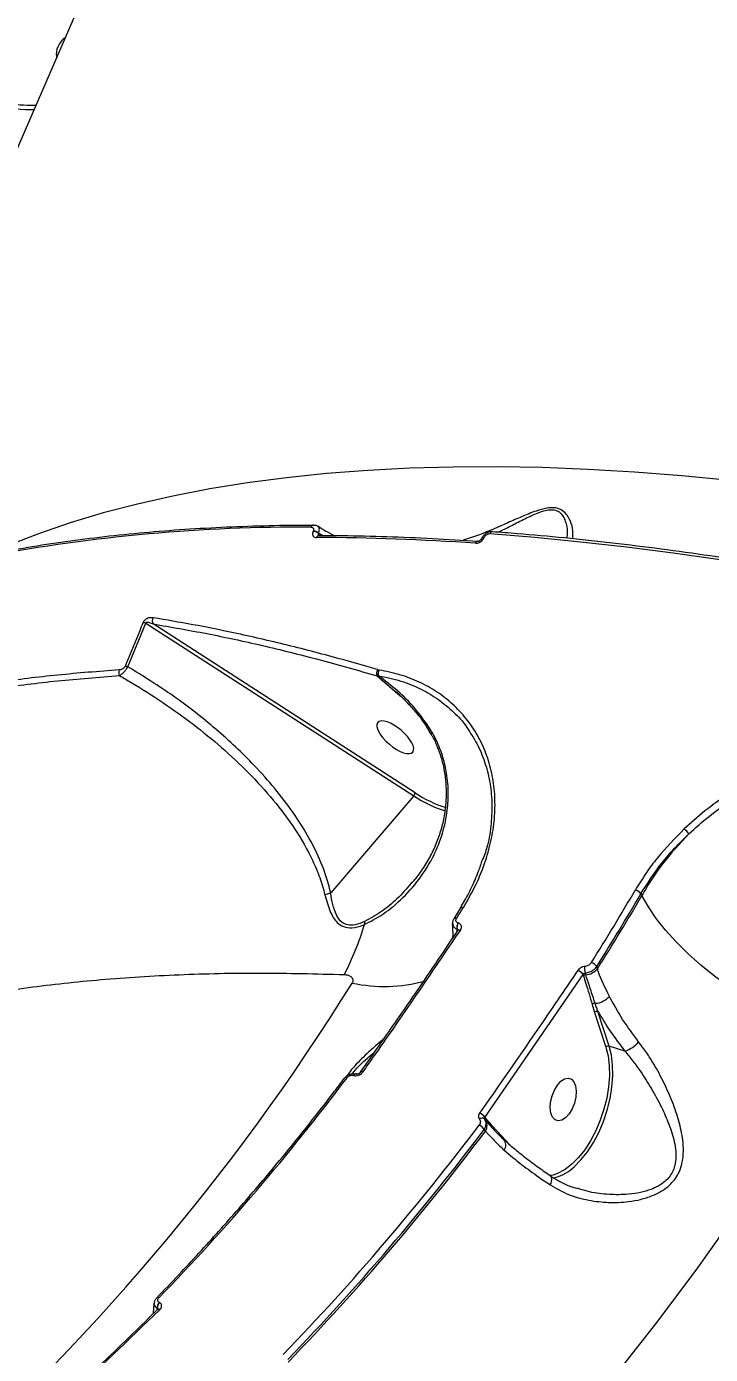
# Model space of a CAD drawing. Header units: millimetres. Extents: x -5517 to 6387, y -5295 to 6147.
# Drawn here: x 2904 to 3043.3, y 1982.9 to 2253.7 of the extents above; entities that cross this region are included whole.
import ezdxf

# ---------------------------------------------------------------- set-up
doc = ezdxf.new("R2010")
doc.units = ezdxf.units.MM
for name, color, linetype in [('DIKOM_ОБЪЕКТ', 7, 'Continuous'), ('DIKOM_РАЗМЕР_ЗОНА', 7, 'Continuous'), ('DIKOM_РАЗМЕР_ОБЪЕКТА', 7, 'Continuous')]:
    doc.layers.add(name, color=color, linetype=linetype)
doc.styles.add('style1', font='arial.ttf', dxfattribs={"width": 0.8})
doc.dimstyles.new('1-50', dxfattribs={"dimtxt": 300, "dimasz": 200, "dimexe": 100, "dimexo": 0, "dimgap": 100, "dimtad": 1, "dimtxsty": 'style1', "dimcen": 200, "dimclrd": 7, "dimclre": 7, "dimclrt": 7, "dimadec": 1, "dimazin": 2, "dimtfac": 1, "dimtmove": 0, "dimatfit": 2, "dimfxl": 0, "dimlwd": 25, "dimlwe": 18, "dimarcsym": 0})

# ---------------------------------------------------------------- blocks, each defined once
blk = doc.blocks.new('*D0')
at = {"layer": 'Defpoints', "color": 0, "transparency": 16777216}
for p in [(3079.07, 4135.26), (-4405.35, -2652.69), (-1397.56, -2652.69)]:
    blk.add_point(p, dxfattribs=at)
at = {"layer": 'DIKOM_РАЗМЕР_ОБЪЕКТА', "color": 7, "lineweight": 18, "transparency": 16777216}
for p, q in [((3079.07, 4135.26), (-4505.35, 4135.26)), ((-1397.56, -2652.69), (-4505.35, -2652.69))]:
    blk.add_line(p, q, dxfattribs=at)
at = {"layer": 'DIKOM_РАЗМЕР_ОБЪЕКТА', "color": 7, "lineweight": 25, "transparency": 16777216}
blk.add_line((-4405.35, 3935.26), (-4405.35, -2452.69), dxfattribs=at)
at = {"layer": 'DIKOM_РАЗМЕР_ОБЪЕКТА', "color": 7, "transparency": 16777216}
for points in [[(-4438.68, 3935.26), (-4372.02, 3935.26), (-4405.35, 4135.26)], [(-4438.68, -2452.69), (-4372.02, -2452.69), (-4405.35, -2652.69)]]:
    blk.add_solid(points, dxfattribs=at)
at = {"layer": 'DIKOM_РАЗМЕР_ОБЪЕКТА', "color": 7, "transparency": 16777216, "insert": (-4658.52, 741.29), "char_height": 300, "attachment_point": 5, "rotation": 90, "style": 'style1'}
blk.add_mtext('6800', dxfattribs=at)
blk = doc.blocks.new('*D2')
at = {"layer": 'Defpoints', "color": 0, "transparency": 16777216}
for p in [(4491.49, 3838.97), (-2445.56, 374.31), (4491.49, -4687.8)]:
    blk.add_point(p, dxfattribs=at)
at = {"layer": 'DIKOM_РАЗМЕР_ОБЪЕКТА', "color": 7, "lineweight": 18, "transparency": 16777216}
for p, q in [((4491.49, 3838.97), (4491.49, -4787.8)), ((-2445.56, 374.31), (-2445.56, -4787.8))]:
    blk.add_line(p, q, dxfattribs=at)
at = {"layer": 'DIKOM_РАЗМЕР_ОБЪЕКТА', "color": 7, "lineweight": 25, "transparency": 16777216}
blk.add_line((-2245.56, -4687.8), (4291.49, -4687.8), dxfattribs=at)
at = {"layer": 'DIKOM_РАЗМЕР_ОБЪЕКТА', "color": 7, "transparency": 16777216}
for points in [[(-2245.56, -4654.47), (-2245.56, -4721.14), (-2445.56, -4687.8)], [(4291.49, -4654.47), (4291.49, -4721.14), (4491.49, -4687.8)]]:
    blk.add_solid(points, dxfattribs=at)
at = {"layer": 'DIKOM_РАЗМЕР_ОБЪЕКТА', "color": 7, "transparency": 16777216, "insert": (1022.97, -4434.63), "char_height": 300, "attachment_point": 5, "style": 'style1'}
blk.add_mtext('6900', dxfattribs=at)
blk = doc.blocks.new('*D3')
at = {"layer": 'Defpoints', "color": 0, "transparency": 16777216}
for p in [(6386.85, 4728.17), (-4131.44, -152.69), (6386.85, -5195.35)]:
    blk.add_point(p, dxfattribs=at)
at = {"layer": 'DIKOM_РАЗМЕР_ЗОНА', "color": 7, "lineweight": 18, "transparency": 16777216}
for p, q in [((6386.85, 4728.17), (6386.85, -5295.35)), ((-4131.44, -152.69), (-4131.44, -5295.35))]:
    blk.add_line(p, q, dxfattribs=at)
at = {"layer": 'DIKOM_РАЗМЕР_ЗОНА', "color": 7, "lineweight": 25, "transparency": 16777216}
blk.add_line((-3931.44, -5195.35), (6186.85, -5195.35), dxfattribs=at)
at = {"layer": 'DIKOM_РАЗМЕР_ЗОНА', "color": 7, "transparency": 16777216}
for points in [[(-3931.44, -5162.02), (-3931.44, -5228.69), (-4131.44, -5195.35)], [(6186.85, -5162.02), (6186.85, -5228.69), (6386.85, -5195.35)]]:
    blk.add_solid(points, dxfattribs=at)
at = {"layer": 'DIKOM_РАЗМЕР_ЗОНА', "color": 7, "transparency": 16777216, "insert": (1127.71, -4942.18), "char_height": 300, "attachment_point": 5, "style": 'style1'}
blk.add_mtext('10500', dxfattribs=at)

msp = doc.modelspace()

# ---------------------------------------------------------------- linework, layer by layer
at = {"layer": 'DIKOM_ОБЪЕКТ', "color": 7, "linetype": 'Continuous', "lineweight": 15}
for p, q in [((2862.15, 2136.596), (2978.587, 2405.455)), ((2962.392, 2150.81), (2962.363, 2150.745)), ((2963.467, 2150.349), (2963.496, 2150.415)), ((2964.027, 2149.937), (2963.467, 2150.349)), ((2963.496, 2150.415), (2964.417, 2149.934)), ((2996.729, 2149.312), (2996.748, 2149.357)), ((2997.207, 2149.476), (2997.226, 2149.522)), ((2924.649, 2123.151), (2928.281, 2132.034)), ((2928.281, 2132.034), (2982.865, 2096.842)), ((2983.172, 2097.438), (2929.758, 2131.875)), ((2975.56, 2122.551), (2975.525, 2122.561)), ((2975.826, 2122.487), (2975.56, 2122.551)), ((2975.389, 2121.29), (2975.417, 2121.272)), ((2975.389, 2121.29), (2979.964, 2117.332)), ((2975.417, 2121.272), (2975.716, 2121.316)), ((2975.417, 2121.272), (2976.326, 2120.505)), ((2986.431, 2109.435), (2985.736, 2110.571)), ((2986.634, 2109.717), (2985.948, 2110.856)), ((2982.865, 2096.842), (2965.949, 2077.037)), ((2982.542, 2079.171), (2982.381, 2078.997)), ((3029.136, 2076.864), (3029.352, 2076.499)), ((2991.09, 2071.766), (2992.476, 2073.995)), ((2992.47, 2073.984), (2992.476, 2073.995)), ((2991.696, 2069.662), (2991.717, 2069.656)), ((2991.706, 2069.157), (2991.696, 2069.662)), ((2991.717, 2069.656), (2991.818, 2069.292)), ((2991.877, 2069.369), (2991.867, 2069.354)), ((2991.94, 2070.902), (2991.918, 2070.908)), ((2997.353, 2031.285), (3017.365, 2060.385)), ((3017.365, 2060.385), (3017.448, 2060.128)), ((3017.917, 2060.357), (3017.8, 2060.719)), ((3020.3, 2061.56), (3020.147, 2062.028)), ((3019.228, 2054.32), (3019.728, 2052.668)), ((3019.728, 2052.668), (3022.014, 2045.588)), ((3022.689, 2045.796), (3020.404, 2052.876)), ((3022.014, 2045.588), (3022.087, 2045.352)), ((3025.891, 2044.803), (3022.689, 2045.796)), ((2970.568, 2039.827), (2970.589, 2039.821)), ((2971.158, 2040.145), (2971.179, 2040.139)), ((2972.073, 2040.537), (2972.063, 2040.525)), ((2997.402, 2031.228), (2997.353, 2031.285)), ((2997.223, 2028.788), (2997.489, 2028.481)), ((3001.662, 2026.543), (3000.753, 2027.534)), ((3002.22, 2025.898), (3001.662, 2026.543)), ((2929.881, 1991.336), (2929.978, 1993.341)), ((2930.53, 1994.514), (2930.523, 1994.507)), ((2931.058, 1993.542), (2931.039, 1993.551)), ((2930.605, 1992.144), (2930.619, 1992.355)), ((2930.619, 1992.355), (2930.638, 1992.346)), ((2930.638, 1992.346), (2930.675, 1992.107)), ((2930.694, 1992.092), (2930.684, 1992.083))]:
    msp.add_line(p, q, dxfattribs=at)
at = {"layer": 'DIKOM_ОБЪЕКТ', "color": 7, "linetype": 'Continuous', "lineweight": 15, "flags": 128}
for points in [[(3047.328, 2161.113), (3037.519, 2162.07), (3027.857, 2162.827), (3018.353, 2163.385), (3009.015, 2163.743), (2999.852, 2163.9), (2990.872, 2163.856), (2982.084, 2163.612), (2973.495, 2163.168), (2965.115, 2162.523), (2956.949, 2161.679), (2949.007, 2160.636), (2941.296, 2159.396), (2933.822, 2157.959), (2926.593, 2156.328), (2919.616, 2154.502), (2912.896, 2152.485), (2906.441, 2150.277), (2900.255, 2147.882), (2894.346, 2145.3), (2888.89, 2142.625)], [(2998.414, 2150.292), (3007.568, 2149.553), (3016.842, 2148.653), (3026.229, 2147.591), (3035.724, 2146.369), (3045.32, 2144.987), (3055.01, 2143.447), (3064.787, 2141.749), (3074.646, 2139.894)], [(2985.948, 2110.856), (2985.81, 2110.715), (2985.749, 2110.617), (2985.752, 2110.577)], [(3070.349, 2045.946), (3066.99, 2047.137), (3063.594, 2048.519), (3060.19, 2050.082), (3056.811, 2051.811), (3053.487, 2053.69), (3050.248, 2055.701), (3047.124, 2057.827), (3044.143, 2060.049), (3041.333, 2062.345), (3038.719, 2064.695), (3036.325, 2067.078), (3034.173, 2069.471), (3032.283, 2071.854), (3030.671, 2074.203), (3029.352, 2076.499)], [(2992.476, 2073.995), (2992.496, 2074.021), (2992.557, 2074.068), (2992.64, 2074.098), (2992.742, 2074.11), (2992.861, 2074.103), (2992.993, 2074.079)], [(2991.605, 2071.847), (2991.473, 2071.872), (2991.355, 2071.879), (2991.252, 2071.868), (2991.17, 2071.839), (2991.109, 2071.792), (2991.09, 2071.767)], [(2992.373, 2069.412), (2992.227, 2069.445), (2992.098, 2069.454), (2991.991, 2069.438), (2991.91, 2069.4), (2991.877, 2069.369)], [(2945.673, 1899.988), (2956.336, 1908.971), (2966.749, 1918.198), (2976.908, 1927.663), (2986.806, 1937.361), (2996.438, 1947.288), (3005.8, 1957.437), (3014.885, 1967.803), (3023.689, 1978.38), (3032.207, 1989.162), (3040.435, 2000.145), (3048.367, 2011.32), (3055.999, 2022.683), (3063.328, 2034.227), (3070.349, 2045.946)], [(3022.087, 2045.352), (3022.453, 2043.814), (3022.693, 2041.846), (3022.728, 2039.726), (3022.558, 2037.5), (3022.185, 2035.219), (3021.618, 2032.93), (3020.87, 2030.685), (3019.957, 2028.533), (3018.899, 2026.52), (3017.719, 2024.692), (3016.443, 2023.087), (3015.099, 2021.741), (3013.716, 2020.684), (3012.932, 2020.225)], [(3015.089, 2020.809), (3015.558, 2021.204), (3016.944, 2022.592), (3018.26, 2024.247), (3019.477, 2026.132), (3020.569, 2028.208), (3021.51, 2030.427), (3022.282, 2032.742), (3022.866, 2035.102), (3023.25, 2037.456), (3023.426, 2039.751), (3023.39, 2041.937), (3023.143, 2043.967), (3022.689, 2045.796)], [(2969.288, 2039.36), (2969.162, 2039.393), (2969.048, 2039.406), (2968.949, 2039.4), (2968.869, 2039.375), (2968.81, 2039.331), (2968.8, 2039.318)], [(2972.573, 2040.589), (2972.426, 2040.62), (2972.296, 2040.628), (2972.188, 2040.61), (2972.105, 2040.568), (2972.073, 2040.537)], [(3012.144, 2037.856), (3012.858, 2038.643), (3013.61, 2039.128), (3014.34, 2039.272), (3014.989, 2039.064), (3015.503, 2038.519), (3015.841, 2037.683), (3015.976, 2036.623), (3015.897, 2035.424), (3015.61, 2034.185), (3015.139, 2033.005), (3014.521, 2031.98), (3013.807, 2031.193), (3013.055, 2030.707), (3012.324, 2030.563), (3011.676, 2030.772), (3011.162, 2031.316), (3010.824, 2032.153), (3010.688, 2033.213), (3010.768, 2034.411), (3011.054, 2035.651), (3011.526, 2036.831), (3012.144, 2037.856)], [(3010.687, 2017.508), (3010.844, 2017.895), (3010.951, 2018.26), (3011.004, 2018.592), (3011, 2018.879), (3010.941, 2019.112), (3010.827, 2019.281), (3010.779, 2019.322)], [(2931.116, 1992.054), (2930.987, 1992.107), (2930.872, 1992.133), (2930.777, 1992.13), (2930.704, 1992.1), (2930.694, 1992.092)]]:
    msp.add_lwpolyline(points, dxfattribs=at)
at = {"layer": 'DIKOM_ОБЪЕКТ', "color": 7, "linetype": 'Continuous', "lineweight": 15}
for centre, radius, start, end in [((2914.552, 2247.638), 4.626, 125.37956, 155.45122), ((2913.494, 2248.154), 3.45, 155.96108, 192.85929), ((2905.654, 2295.764), 59.01, 255.53429, 269.8764), ((2959.99, 1804.275), 347.349, 89.67717, 100.60478), ((2962.534, 2151.445), 0.612, 96.23295, 163.55602), ((2962.263, 2148.724), 2.024, 53.45799, 87.15288), ((2962.291, 2148.789), 2.024, 53.46687, 87.14949), ((2963.65, 2149.315), 0.63, 97.18325, 162.4459), ((2998.979, 2150.147), 0.583, 95.36765, 165.66159), ((2961.293, 1656.722), 492.786, 86.02751, 89.79584), ((2995.993, 2148.185), 0.578, 94.90158, 166.00649), ((2997.092, 2149.035), 0.456, 75.38899, 142.95464), ((2997.112, 2149.078), 0.458, 75.50379, 142.39628), ((2927.814, 2130.608), 1.501, 71.8461, 95.29045), ((2930.815, 2132.496), 1.226, 148.5992, 210.45755), ((2924.129, 2121.973), 1.371, 156.78688, 207.42967), ((2924.151, 2121.749), 1.488, 70.45595, 93.87722), ((2976.596, 2121.804), 1.312, 144.70711, 203.06131), ((2976.598, 2121.787), 1.289, 143.66889, 203.57569), ((2977.12, 2121.775), 1.478, 151.18093, 198.1123), ((2981.933, 2097.698), 1.266, 317.44913, 348.17248), ((2996.82, 2117.77), 25.154, 236.30493, 252.71451), ((2996.637, 2117.593), 24.239, 236.25347, 252.65709), ((3035.978, 2087.386), 3.358, 29.84323, 53.58318), ((2608.2, 2321.883), 485.698, 327.76992, 329.81177), ((2608.216, 2321.733), 486.964, 327.77033, 329.81143), ((2608.223, 2321.452), 487.188, 327.76091, 329.81525), ((3027.552, 2075.813), 1.9, 33.58054, 75.54308), ((2589.696, 2323.462), 474.174, 327.95142, 328.26896), ((2974.812, 2070.943), 1.977, 172.05226, 189.32816), ((2910.752, 2089.701), 64.973, 333.18823, 342.92369), ((2993.236, 2070.03), 1.584, 146.32592, 193.43403), ((2993.258, 2070.023), 1.584, 146.32518, 193.42415), ((3015.667, 2059.337), 1.995, 31.67572, 71.82387), ((3017.959, 2059.677), 0.682, 93.51183, 138.51809), ((3020.877, 2061.703), 3.231, 174.29081, 197.71739), ((3017.705, 2063.741), 3.39, 273.59107, 319.96465), ((3018.518, 2061.003), 1.924, 32.18194, 73.70174), ((2579.414, 2301.109), 459.989, 311.06519, 328.19159), ((2976.824, 2089.504), 31.524, 258.09259, 285.13998), ((3019.649, 2058.575), 4.047, 272.65549, 319.6069), ((3019.736, 2053.842), 0.697, 81.73645, 136.77659), ((3020.234, 2052.226), 0.672, 75.37657, 138.84736), ((3022.52, 2045.146), 0.672, 75.37657, 138.84736), ((3024.156, 2050.406), 5.865, 287.20656, 320.70704), ((2591.348, 2323.392), 472.772, 315.91877, 323.07419), ((2971.096, 2039.555), 0.595, 84.34551, 152.7343), ((2971.115, 2039.552), 0.59, 83.29783, 152.87934), ((2996.774, 2030.323), 0.807, 52.32856, 130.26372), ((2995.691, 2030.343), 1.91, 29.53957, 71.63218), ((2997.752, 2031.02), 0.406, 149.34564, 216.268), ((2995.772, 2029.583), 2.04, 327.31599, 35.93367), ((2598.633, 2328.849), 497.54, 315.9549, 323.03797), ((2598.755, 2328.644), 498.689, 315.95516, 323.03772), ((2598.723, 2328.388), 498.957, 315.93926, 323.05368), ((2995.486, 2027.826), 1.986, 28.98318, 69.37328), ((3001.176, 2027.317), 0.475, 152.76219, 186.6678), ((2999.812, 2025.62), 1.802, 325.30895, 41.23924), ((3009.692, 2026.22), 6.814, 278.11517, 298.38914), ((3009.306, 2027.644), 8.953, 283.22769, 310.23843), ((2930.733, 1994.154), 0.413, 55.70524, 119.35176), ((2932.044, 1992.526), 1.435, 134.43721, 186.83696), ((2932.063, 1992.517), 1.435, 134.42598, 186.83714)]:
    msp.add_arc(centre, radius, start, end, dxfattribs=at)
at = {"layer": 'DIKOM_ОБЪЕКТ', "color": 7, "linetype": 'Continuous', "lineweight": 15, "extrusion": (0, 0, -1)}
msp.add_ellipse((2979.109, 2108.774), major_axis=(-3.564, 3.012), ratio=0.4016192, dxfattribs=at)
at = {"layer": 'DIKOM_ОБЪЕКТ', "color": 7, "linetype": 'Continuous', "lineweight": 15}
for points, knots in [([(2891.73, 2239.532), (2892.3, 2239.396), (2893.954, 2239.003), (2896.638, 2238.476), (2899.73, 2238.009), (2902.686, 2237.723), (2904.731, 2237.618), (2905.762, 2237.627), (2905.904, 2237.628)], [0, 0, 0, 0, 0.1125279, 0.3264589, 0.5400782, 0.753228, 0.9658171, 1, 1, 1, 1]), ([(3015.286, 2149.29), (3015.316, 2149.965), (3015.372, 2151.222), (3014.779, 2153.028), (3013.965, 2154.321), (3013.076, 2155.134), (3012.112, 2155.483), (3011.111, 2155.598), (3009.822, 2155.517), (3007.573, 2154.864), (3004.91, 2153.769), (3001.057, 2152.07), (2997.035, 2150.281), (2994.064, 2149.299), (2992.971, 2148.938)], [0, 0, 0, 0, 0.1394271, 0.2597521, 0.320589, 0.382897, 0.4335153, 0.4431582, 0.4897814, 0.5533356, 0.6374183, 0.7237338, 0.8984056, 1, 1, 1, 1]), ([(3000.163, 2150.632), (3000.943, 2151.015), (3002.582, 2151.821), (3005.153, 2153.17), (3007.613, 2154.358), (3009.722, 2155.1), (3010.908, 2155.202), (3011.796, 2155.086), (3012.627, 2154.712), (3013.336, 2153.851), (3013.929, 2152.468), (3014.232, 2150.889), (3014.092, 2149.835), (3014.037, 2149.424)], [0, 0, 0, 0, 0.1054482, 0.2215118, 0.3395013, 0.4228413, 0.4820736, 0.4943079, 0.5593688, 0.6407831, 0.7254331, 0.892728, 1, 1, 1, 1]), ([(2896.555, 2146.122), (2897.855, 2146.371), (2901.625, 2147.094), (2908.029, 2148.157), (2915.83, 2149.252), (2923.832, 2150.167), (2932.029, 2150.905), (2940.412, 2151.466), (2948.979, 2151.845), (2956.352, 2152.022), (2960.892, 2152.046), (2962.47, 2152.054)], [0, 0, 0, 0, 0.0652906, 0.1893901, 0.31349, 0.4375868, 0.5616773, 0.6857629, 0.8098424, 0.9339162, 1, 1, 1, 1]), ([(2961.947, 2151.619), (2962.036, 2151.609), (2962.214, 2151.591), (2962.395, 2151.441), (2962.478, 2151.222), (2962.463, 2150.998), (2962.41, 2150.859), (2962.392, 2150.81)], [0, 0, 0, 0, 0.228787, 0.4578306, 0.6784878, 0.8883268, 1, 1, 1, 1]), ([(2962.363, 2150.745), (2962.336, 2150.673), (2962.255, 2150.461), (2962.232, 2150.116), (2962.362, 2149.781), (2962.64, 2149.55), (2962.913, 2149.52), (2963.049, 2149.505)], [0, 0, 0, 0, 0.1083137, 0.3204373, 0.5430674, 0.7715625, 1, 1, 1, 1]), ([(2962.468, 2152.036), (2962.533, 2152.04), (2962.792, 2152.057), (2963.101, 2151.979), (2963.279, 2151.829), (2963.309, 2151.805)], [0, 0, 0, 0, 0.218855, 0.8714543, 1, 1, 1, 1]), ([(2963.496, 2150.415), (2963.53, 2150.514), (2963.629, 2150.797), (2963.665, 2151.234), (2963.565, 2151.629), (2963.377, 2151.752), (2963.296, 2151.804)], [0, 0, 0, 0, 0.158345, 0.4560976, 0.7668539, 1, 1, 1, 1]), ([(2963.327, 2151.849), (2963.834, 2151.517), (2964.954, 2150.786), (2966.12, 2150.223), (2966.757, 2149.916)], [0, 0, 0, 0, 0.4532103, 1, 1, 1, 1]), ([(2963.574, 2149.961), (2963.568, 2149.966), (2963.512, 2150.007), (2963.461, 2150.105), (2963.44, 2150.212), (2963.446, 2150.288), (2963.459, 2150.325), (2963.467, 2150.349)], [0, 0, 0, 0, 0.0539629, 0.4653627, 0.7388218, 0.8245447, 1, 1, 1, 1]), ([(2963.566, 2149.938), (2963.562, 2149.939), (2963.553, 2149.942), (2963.569, 2149.942), (2963.58, 2149.942)], [0, 0, 0, 0, 0.3885103, 1, 1, 1, 1]), ([(2963.571, 2149.941), (2965.145, 2149.932), (2969.711, 2149.906), (2977.394, 2149.724), (2986.602, 2149.353), (2992.846, 2148.957), (2995.943, 2148.76)], [0, 0, 0, 0, 0.1499006, 0.4348028, 0.7196974, 1, 1, 1, 1]), ([(2996.748, 2149.356), (2996.748, 2149.356), (2996.81, 2149.572), (2997.116, 2149.972), (2997.692, 2150.462), (2998.347, 2150.736), (2998.764, 2150.711), (2998.92, 2150.702)], [0, 0, 0, 0, 0.0006527, 0.253347, 0.5292633, 0.8229294, 1, 1, 1, 1]), ([(2997.226, 2149.522), (2997.257, 2149.583), (2997.334, 2149.737), (2997.535, 2149.963), (2997.814, 2150.16), (2998.123, 2150.284), (2998.317, 2150.289), (2998.414, 2150.292)], [0, 0, 0, 0, 0.1422706, 0.3571237, 0.5715271, 0.785727, 1, 1, 1, 1]), ([(2998.924, 2150.727), (3000.596, 2150.602), (3005.445, 2150.238), (3013.575, 2149.499), (3023.35, 2148.454), (3033.245, 2147.231), (3043.252, 2145.834), (3053.363, 2144.262), (3063.392, 2142.548), (3070.657, 2141.202), (3074.508, 2140.453), (3075.093, 2140.339)], [0, 0, 0, 0, 0.06885, 0.1996948, 0.3305368, 0.4613733, 0.5922059, 0.7230334, 0.8538573, 0.9777915, 1, 1, 1, 1]), ([(2995.432, 2148.324), (2995.577, 2148.329), (2995.867, 2148.337), (2996.331, 2148.524), (2996.747, 2148.819), (2997.046, 2149.157), (2997.161, 2149.385), (2997.207, 2149.476)], [0, 0, 0, 0, 0.2150524, 0.4300012, 0.6447388, 0.8592445, 1, 1, 1, 1]), ([(2995.948, 2148.761), (2995.951, 2148.76), (2995.961, 2148.759), (2996.049, 2148.764), (2996.188, 2148.808), (2996.351, 2148.891), (2996.509, 2149.011), (2996.638, 2149.151), (2996.708, 2149.262), (2996.723, 2149.301), (2996.725, 2149.309)], [0, 0, 0, 0, 0.0492597, 0.1999365, 0.3499657, 0.4932843, 0.6486837, 0.8049922, 0.9611448, 1, 1, 1, 1]), ([(2927.675, 2132.102), (2927.461, 2131.558), (2926.392, 2128.839), (2925.178, 2125.885), (2924.156, 2123.481), (2924.05, 2123.234)], [0, 0, 0, 0, 0.1831651, 0.9158817, 1, 1, 1, 1]), ([(2929.769, 2133.135), (2929.493, 2133.151), (2929.1, 2133.174), (2928.507, 2132.962), (2928.142, 2132.735), (2927.87, 2132.458), (2927.737, 2132.25), (2927.688, 2132.133), (2927.675, 2132.102)], [0, 0, 0, 0, 0.4030172, 0.5733112, 0.7451191, 0.8533599, 0.9617294, 1, 1, 1, 1]), ([(2928.281, 2132.034), (2928.28, 2132.047), (2928.277, 2132.075), (2928.284, 2132.119), (2928.302, 2132.151), (2928.327, 2132.18), (2928.365, 2132.207), (2928.49, 2132.25), (2928.71, 2132.238), (2929.03, 2132.168), (2929.389, 2132.045), (2929.636, 2131.931), (2929.758, 2131.875)], [0, 0, 0, 0, 0.0254469, 0.051718, 0.0782486, 0.0864823, 0.1149973, 0.1529104, 0.3029784, 0.4907438, 0.7490506, 1, 1, 1, 1]), ([(2929.758, 2131.875), (2933.392, 2131.252), (2940.659, 2130.006), (2951.951, 2127.552), (2963.498, 2124.71), (2971.425, 2122.43), (2975.389, 2121.29)], [0, 0, 0, 0, 0.2492682, 0.4985359, 0.7492673, 1, 1, 1, 1]), ([(2975.525, 2122.561), (2975.048, 2122.702), (2972.659, 2123.405), (2966.487, 2125.159), (2957.127, 2127.609), (2946.983, 2129.935), (2937.861, 2131.776), (2932.466, 2132.682), (2929.769, 2133.135)], [0, 0, 0, 0, 0.0299877, 0.1499466, 0.3900554, 0.6301649, 0.8150817, 1, 1, 1, 1]), ([(2922.868, 2122.513), (2918.664, 2122.188), (2910.256, 2121.537), (2898.192, 2120.031), (2886.508, 2118.168), (2879.132, 2116.573), (2875.444, 2115.776)], [0, 0, 0, 0, 0.2491213, 0.4982434, 0.7491226, 1, 1, 1, 1]), ([(2924.05, 2123.234), (2924.023, 2123.18), (2923.967, 2123.068), (2923.816, 2122.898), (2923.611, 2122.742), (2923.275, 2122.572), (2923.033, 2122.537), (2922.868, 2122.513)], [0, 0, 0, 0, 0.1212183, 0.2523301, 0.4115767, 0.5993671, 1, 1, 1, 1]), ([(2922.911, 2121.341), (2923.066, 2121.443), (2923.378, 2121.647), (2923.903, 2122.151), (2924.354, 2122.687), (2924.559, 2123.01), (2924.649, 2123.151)], [0, 0, 0, 0, 0.2829478, 0.5675082, 0.8111966, 1, 1, 1, 1]), ([(2965.949, 2077.037), (2965.805, 2077.641), (2965.25, 2079.968), (2963.793, 2083.933), (2961.33, 2088.796), (2958.247, 2093.621), (2954.608, 2098.384), (2949.463, 2104.147), (2942.673, 2110.527), (2934.062, 2117.28), (2927.784, 2121.195), (2924.649, 2123.151)], [0, 0, 0, 0, 0.0310733, 0.1198399, 0.2089551, 0.2979303, 0.3968244, 0.495744, 0.663632, 0.8319731, 1, 1, 1, 1]), ([(2875.551, 2114.621), (2879.208, 2115.412), (2886.522, 2116.993), (2898.157, 2118.851), (2910.229, 2120.361), (2918.684, 2121.014), (2922.911, 2121.341)], [0, 0, 0, 0, 0.2491218, 0.4982429, 0.7491216, 1, 1, 1, 1]), ([(2922.911, 2121.341), (2923.705, 2120.884), (2926.718, 2119.148), (2931.795, 2115.92), (2937.966, 2111.49), (2943.8, 2106.723), (2949.282, 2101.581), (2954.33, 2096.045), (2958.808, 2090.069), (2961.867, 2084.716), (2963.79, 2080.199), (2964.443, 2077.835), (2964.769, 2076.653)], [0, 0, 0, 0, 0.041996, 0.159524, 0.2774945, 0.3953167, 0.5131208, 0.6338753, 0.7545648, 0.8758683, 0.9379476, 1, 1, 1, 1]), ([(2985.948, 2110.856), (2985.004, 2112.197), (2983.116, 2114.88), (2979.613, 2118.299), (2977.02, 2120.306), (2975.716, 2121.316)], [0, 0, 0, 0, 0.3317459, 0.6638459, 1, 1, 1, 1]), ([(2975.716, 2121.316), (2977.246, 2121.001), (2980.306, 2120.372), (2984.366, 2118.688), (2987.971, 2116.548), (2991.009, 2113.94), (2992.917, 2111.988), (2993.646, 2110.817), (2993.671, 2110.776)], [0, 0, 0, 0, 0.207573, 0.415144, 0.6075639, 0.8005938, 0.993009, 1, 1, 1, 1]), ([(2992.993, 2074.079), (2993.893, 2075.645), (2995.693, 2078.776), (2997.569, 2083.526), (2998.822, 2088.204), (2999.443, 2092.755), (2999.465, 2097.201), (2998.866, 2101.471), (2997.684, 2105.508), (2995.939, 2109.251), (2993.642, 2112.628), (2990.849, 2115.601), (2987.624, 2118.113), (2984.008, 2120.104), (2980.094, 2121.626), (2977.247, 2122.201), (2975.826, 2122.487)], [0, 0, 0, 0, 0.0751067, 0.150214, 0.2212811, 0.2925761, 0.3636441, 0.4347694, 0.5061231, 0.5772477, 0.6483394, 0.7196579, 0.7907504, 0.8604278, 0.9303186, 1, 1, 1, 1]), ([(2976.326, 2120.505), (2976.689, 2120.201), (2977.875, 2119.207), (2979.029, 2118.175), (2979.83, 2117.459)], [0, 0, 0, 0, 0.3058393, 1, 1, 1, 1]), ([(2985.736, 2110.566), (2985.494, 2110.957), (2984.826, 2112.036), (2983.468, 2113.769), (2981.561, 2115.866), (2980.024, 2117.387), (2979.07, 2118.154), (2978.974, 2118.232)], [0, 0, 0, 0, 0.1326876, 0.3664292, 0.6414162, 0.9637566, 1, 1, 1, 1]), ([(2972.862, 2070.622), (2974.051, 2071.232), (2976.462, 2072.466), (2980.09, 2075.391), (2983.679, 2079.202), (2986.632, 2083.773), (2988.653, 2088.551), (2989.702, 2093.001), (2990.005, 2097.342), (2989.7, 2101.144), (2988.885, 2104.681), (2987.853, 2107.475), (2986.973, 2109.092), (2986.634, 2109.717)], [0, 0, 0, 0, 0.0889076, 0.1801271, 0.3049749, 0.43346, 0.5379132, 0.6451595, 0.7294093, 0.815875, 0.8847859, 0.9555183, 1, 1, 1, 1]), ([(2982.572, 2079.135), (2982.818, 2079.413), (2983.773, 2080.495), (2985.165, 2082.55), (2986.71, 2085.273), (2987.917, 2088.091), (2988.805, 2090.961), (2989.354, 2093.84), (2989.583, 2096.696), (2989.512, 2099.479), (2989.156, 2102.152), (2988.566, 2104.59), (2987.752, 2106.826), (2987.036, 2108.408), (2986.513, 2109.233), (2986.401, 2109.41)], [0, 0, 0, 0, 0.0351534, 0.1365978, 0.2355916, 0.3322121, 0.4260162, 0.5172842, 0.6046391, 0.6890895, 0.7697629, 0.8465328, 0.9119251, 0.9811139, 1, 1, 1, 1]), ([(2986.634, 2109.717), (2986.618, 2109.702), (2986.521, 2109.613), (2986.414, 2109.494), (2986.448, 2109.461), (2986.462, 2109.447)], [0, 0, 0, 0, 0.1031867, 0.6410247, 1, 1, 1, 1]), ([(2993.671, 2110.776), (2994.385, 2109.712), (2995.843, 2107.539), (2997.384, 2103.831), (2998.427, 2099.832), (2998.876, 2095.602), (2998.7, 2091.224), (2998.168, 2087.287), (2997.302, 2084.836), (2996.965, 2083.879)], [0, 0, 0, 0, 0.1458033, 0.297588, 0.4488911, 0.6001726, 0.7519362, 0.9032174, 1, 1, 1, 1]), ([(3090.31, 2105.686), (3088.394, 2106.057), (3084.708, 2106.77), (3079.033, 2107.028), (3073.456, 2106.744), (3067.864, 2105.883), (3062.335, 2104.452), (3056.931, 2102.493), (3051.722, 2100.045), (3046.788, 2097.125), (3042.138, 2093.826), (3039.359, 2091.333), (3037.971, 2090.088)], [0, 0, 0, 0, 0.1070833, 0.2059744, 0.3051832, 0.4040777, 0.5033365, 0.6029168, 0.7021785, 0.8013473, 0.9008323, 1, 1, 1, 1]), ([(3038.89, 2089.057), (3040.249, 2090.278), (3042.972, 2092.724), (3047.526, 2095.962), (3052.358, 2098.829), (3057.459, 2101.232), (3062.749, 2103.156), (3068.162, 2104.562), (3073.635, 2105.41), (3079.092, 2105.691), (3084.646, 2105.442), (3088.252, 2104.745), (3090.126, 2104.382)], [0, 0, 0, 0, 0.0992794, 0.1988743, 0.2981533, 0.3974216, 0.4970078, 0.5962716, 0.6950877, 0.7942209, 0.8930332, 1, 1, 1, 1]), ([(3037.971, 2090.088), (3036.086, 2088.162), (3033.231, 2085.245), (3030.077, 2080.993), (3028.71, 2078.766), (3028.027, 2077.653)], [0, 0, 0, 0, 0.4927631, 0.7463866, 1, 1, 1, 1]), ([(3029.136, 2076.864), (3030.488, 2078.975), (3032.537, 2082.173), (3035.982, 2086.185), (3037.921, 2088.1), (3038.89, 2089.057)], [0, 0, 0, 0, 0.4928084, 0.7464079, 1, 1, 1, 1]), ([(3038.89, 2089.057), (3037.075, 2087.113), (3034.325, 2084.167), (3031.304, 2079.874), (3030.003, 2077.624), (3029.352, 2076.499)], [0, 0, 0, 0, 0.4927836, 0.7463878, 1, 1, 1, 1]), ([(2992.382, 2074.031), (2992.676, 2074.502), (2993.6, 2075.986), (2994.874, 2078.558), (2996.13, 2081.442), (2996.714, 2083.29), (2996.963, 2084.076)], [0, 0, 0, 0, 0.1441703, 0.454499, 0.7678542, 1, 1, 1, 1]), ([(2964.769, 2076.653), (2964.798, 2076.668), (2964.968, 2076.755), (2965.35, 2076.912), (2965.732, 2076.99), (2965.942, 2077.033)], [0, 0, 0, 0, 0.0843397, 0.4972618, 1, 1, 1, 1]), ([(2964.769, 2076.653), (2965.091, 2075.469), (2965.542, 2073.815), (2966.463, 2072.012), (2967.305, 2070.893), (2968.54, 2070.044), (2970.397, 2069.823), (2971.903, 2070.231), (2972.76, 2070.581), (2972.862, 2070.622)], [0, 0, 0, 0, 0.2865154, 0.4002687, 0.5162996, 0.657454, 0.7993869, 0.9763478, 1, 1, 1, 1]), ([(2965.942, 2077.033), (2965.943, 2077.033), (2965.945, 2077.034), (2965.947, 2077.036), (2965.948, 2077.037), (2965.949, 2077.037)], [0, 0, 0, 0, 0.3461261, 0.811133, 1, 1, 1, 1]), ([(2972.854, 2071.216), (2972.21, 2070.947), (2971.05, 2070.463), (2969.395, 2070.403), (2968.019, 2071.073), (2967.035, 2072.568), (2966.363, 2074.636), (2966.06, 2076.219), (2965.942, 2077.032), (2965.942, 2077.033)], [0, 0, 0, 0, 0.1595581, 0.2875383, 0.4150405, 0.5934612, 0.7962102, 0.9997262, 1, 1, 1, 1]), ([(2982.381, 2078.997), (2981.433, 2077.912), (2979.597, 2075.811), (2976.364, 2073.152), (2974.023, 2071.861), (2972.854, 2071.216)], [0, 0, 0, 0, 0.3482384, 0.6745922, 1, 1, 1, 1]), ([(2990.826, 2070.692), (2990.824, 2070.851), (2990.818, 2071.204), (2990.948, 2071.575), (2991.084, 2071.747), (2991.097, 2071.764)], [0, 0, 0, 0, 0.4283098, 0.9445793, 1, 1, 1, 1]), ([(2991.918, 2070.908), (2991.905, 2070.912), (2991.804, 2070.942), (2991.64, 2071.033), (2991.517, 2071.202), (2991.466, 2071.405), (2991.483, 2071.617), (2991.567, 2071.776), (2991.605, 2071.847)], [0, 0, 0, 0, 0.034052, 0.252323, 0.4705112, 0.5979662, 0.8193514, 1, 1, 1, 1]), ([(2972.052, 2040.55), (2974.246, 2043.664), (2979.582, 2051.242), (2986.18, 2060.866), (2990.555, 2067.43), (2991.856, 2069.382)], [0, 0, 0, 0, 0.3289339, 0.8004585, 1, 1, 1, 1]), ([(2972.573, 2040.589), (2972.918, 2041.078), (2974.64, 2043.526), (2981.288, 2053.03), (2987.509, 2062.224), (2992.373, 2069.412)], [0, 0, 0, 0, 0.051711, 0.2585534, 1, 1, 1, 1]), ([(2990.853, 2067.881), (2990.863, 2068.035), (2990.922, 2068.928), (2990.841, 2069.906), (2990.774, 2070.714)], [0, 0, 0, 0, 0.1730082, 1, 1, 1, 1]), ([(2990.823, 2070.712), (2990.821, 2070.694), (2990.806, 2070.578), (2990.904, 2070.317), (2991.131, 2069.961), (2991.465, 2069.749), (2991.668, 2069.672), (2991.696, 2069.662)], [0, 0, 0, 0, 0.0386776, 0.244891, 0.5968965, 0.9458651, 1, 1, 1, 1]), ([(2991.717, 2069.656), (2991.744, 2069.647), (2991.813, 2069.626), (2991.893, 2069.552), (2991.917, 2069.471), (2991.927, 2069.436)], [0, 0, 0, 0, 0.2630828, 0.6816566, 1, 1, 1, 1]), ([(2991.806, 2069.277), (2991.836, 2069.314), (2991.898, 2069.392), (2991.926, 2069.473), (2991.926, 2069.475), (2991.925, 2069.476)], [0, 0, 0, 0, 0.3287631, 0.6847844, 1, 1, 1, 1]), ([(2992.373, 2069.412), (2992.447, 2069.547), (2992.595, 2069.816), (2992.617, 2070.224), (2992.48, 2070.571), (2992.232, 2070.799), (2992.021, 2070.873), (2991.94, 2070.902)], [0, 0, 0, 0, 0.218262, 0.4367695, 0.6530331, 0.8657755, 1, 1, 1, 1]), ([(2799.412, 2007.24), (2801.272, 2009.754), (2805.143, 2014.983), (2812.37, 2022.08), (2820.628, 2028.7), (2829.741, 2034.624), (2839.914, 2040.038), (2851.161, 2044.896), (2863.461, 2049.168), (2876.462, 2052.738), (2890.077, 2055.622), (2904.216, 2057.85), (2919.181, 2059.481), (2934.966, 2060.466), (2951.488, 2060.85), (2962.991, 2060.546), (2968.741, 2060.394)], [0, 0, 0, 0, 0.0698347, 0.1452838, 0.2161467, 0.2870651, 0.357929, 0.4308577, 0.5038455, 0.5767755, 0.6463568, 0.7159886, 0.7855707, 0.8570292, 0.9285416, 1, 1, 1, 1]), ([(2968.741, 2060.394), (2968.947, 2060.376), (2969.374, 2060.338), (2969.867, 2060.137), (2970.211, 2059.862), (2970.418, 2059.548), (2970.488, 2059.22), (2970.45, 2058.909), (2970.361, 2058.738), (2970.319, 2058.658)], [0, 0, 0, 0, 0.1944216, 0.4037109, 0.5539149, 0.691029, 0.8350733, 0.9219164, 1, 1, 1, 1]), ([(3016.289, 2061.233), (3015.951, 2060.731), (3014.258, 2058.218), (3007.634, 2048.436), (3001.277, 2039.31), (2996.293, 2032.155)], [0, 0, 0, 0, 0.0512243, 0.2561279, 1, 1, 1, 1]), ([(3017.663, 2062.024), (3017.617, 2062.019), (3017.408, 2061.995), (3017.035, 2061.876), (3016.591, 2061.606), (3016.39, 2061.357), (3016.289, 2061.233)], [0, 0, 0, 0, 0.0855447, 0.3893011, 0.6947937, 1, 1, 1, 1]), ([(3017.365, 2060.385), (3017.395, 2060.437), (3017.454, 2060.539), (3017.594, 2060.653), (3017.716, 2060.706), (3017.785, 2060.717), (3017.8, 2060.719)], [0, 0, 0, 0, 0.313034, 0.619561, 0.9169782, 1, 1, 1, 1]), ([(3019.059, 2062.85), (3018.962, 2062.724), (3018.77, 2062.471), (3018.334, 2062.193), (3017.947, 2062.059), (3017.724, 2062.031), (3017.663, 2062.024)], [0, 0, 0, 0, 0.2968854, 0.5940638, 0.8894742, 1, 1, 1, 1]), ([(3017.8, 2060.719), (3017.901, 2060.731), (3018.274, 2060.774), (3018.921, 2060.986), (3019.656, 2061.428), (3019.983, 2061.828), (3020.147, 2062.028)], [0, 0, 0, 0, 0.1105949, 0.4063148, 0.7035056, 1, 1, 1, 1]), ([(3019.836, 2054.532), (3019.757, 2054.774), (3019.359, 2055.984), (3018.708, 2057.928), (3018.16, 2059.612), (3017.917, 2060.357)], [0, 0, 0, 0, 0.1222919, 0.6114458, 1, 1, 1, 1]), ([(3022.731, 2055.952), (3021.909, 2057.615), (3020.977, 2059.499), (3020.372, 2061.343), (3020.3, 2061.56)], [0, 0, 0, 0, 0.8821388, 1, 1, 1, 1]), ([(3017.448, 2060.128), (3017.61, 2059.622), (3018.223, 2057.71), (3018.802, 2055.756), (3019.228, 2054.32)], [0, 0, 0, 0, 0.2646994, 1, 1, 1, 1]), ([(3028.695, 2046.691), (3027.554, 2048.216), (3025.244, 2051.3), (3023.575, 2054.39), (3022.731, 2055.952)], [0, 0, 0, 0, 0.4942427, 1, 1, 1, 1]), ([(3020.404, 2052.876), (3020.319, 2053.114), (3020.123, 2053.661), (3019.94, 2054.218), (3019.836, 2054.532)], [0, 0, 0, 0, 0.4352781, 1, 1, 1, 1]), ([(3020.404, 2052.876), (3021.198, 2051.538), (3022.798, 2048.839), (3024.854, 2046.155), (3025.891, 2044.803)], [0, 0, 0, 0, 0.496057, 1, 1, 1, 1]), ([(2976.78, 2047.288), (2976.542, 2047.087), (2975.667, 2046.347), (2974.258, 2045.121), (2972.59, 2043.587), (2970.941, 2041.885), (2969.731, 2040.544), (2969.304, 2039.798), (2969.299, 2039.789)], [0, 0, 0, 0, 0.0913755, 0.3357821, 0.5237693, 0.7157849, 0.9967271, 1, 1, 1, 1]), ([(2970.371, 2040.174), (2970.791, 2040.706), (2971.583, 2041.708), (2973.064, 2043.059), (2974.136, 2043.98), (2974.736, 2044.445), (2974.844, 2044.529)], [0, 0, 0, 0, 0.3337204, 0.6290523, 0.9329946, 1, 1, 1, 1]), ([(3010.687, 2017.508), (3011.906, 2016.811), (3014.345, 2015.415), (3018.433, 2014.316), (3022.568, 2013.834), (3026.136, 2013.982), (3029.119, 2014.518), (3031.311, 2015.208), (3033.187, 2016.111), (3035.042, 2017.388), (3036.742, 2019.378), (3037.644, 2021.929), (3037.865, 2024.385), (3037.681, 2027.171), (3036.966, 2030.516), (3035.623, 2034.424), (3033.9, 2038.345), (3032.063, 2041.737), (3030.31, 2044.535), (3029.233, 2045.973), (3028.695, 2046.691)], [0, 0, 0, 0, 0.0754467, 0.1510289, 0.2213853, 0.291722, 0.3346578, 0.3775444, 0.4104267, 0.4432567, 0.4962479, 0.5490797, 0.5889872, 0.6289734, 0.6969445, 0.765009, 0.8363499, 0.9076292, 0.9538279, 1, 1, 1, 1]), ([(3025.891, 2044.803), (3026.442, 2044.134), (3027.553, 2042.785), (3029.396, 2040.199), (3031.387, 2037.061), (3033.326, 2033.481), (3034.922, 2029.893), (3035.895, 2026.865), (3036.306, 2024.316), (3036.3, 2022.123), (3035.62, 2019.826), (3034.077, 2018.094), (3032.355, 2017.038), (3030.574, 2016.316), (3028.471, 2015.805), (3025.591, 2015.465), (3022.132, 2015.537), (3018.783, 2015.973), (3016.873, 2016.615), (3016.214, 2016.836)], [0, 0, 0, 0, 0.0530806, 0.1069877, 0.1888518, 0.2726195, 0.3495183, 0.4280287, 0.4714172, 0.5158083, 0.5717068, 0.6273216, 0.6622824, 0.6983214, 0.7460725, 0.7946366, 0.8749271, 0.9568633, 1, 1, 1, 1]), ([(2930.522, 1994.506), (2932.001, 1996.047), (2936.295, 2000.519), (2943.22, 2008.074), (2951.211, 2017.229), (2958.945, 2026.577), (2964.763, 2033.973), (2967.997, 2038.255), (2968.8, 2039.318)], [0, 0, 0, 0, 0.1082677, 0.3141951, 0.5201268, 0.7260606, 0.9319975, 1, 1, 1, 1]), ([(2968.81, 2039.313), (2968.948, 2039.474), (2969.25, 2039.824), (2969.928, 2040.148), (2970.608, 2040.274), (2971, 2040.163), (2971.148, 2040.12)], [0, 0, 0, 0, 0.2413074, 0.5251965, 0.8204958, 1, 1, 1, 1]), ([(2969.288, 2039.36), (2969.289, 2039.362), (2969.349, 2039.442), (2969.5, 2039.592), (2969.747, 2039.741), (2970.019, 2039.838), (2970.297, 2039.881), (2970.48, 2039.844), (2970.568, 2039.827)], [0, 0, 0, 0, 0.0043751, 0.2198357, 0.435625, 0.5682842, 0.7938407, 1, 1, 1, 1]), ([(2970.589, 2039.821), (2970.677, 2039.801), (2970.903, 2039.75), (2971.329, 2039.782), (2971.816, 2039.944), (2972.265, 2040.22), (2972.47, 2040.466), (2972.573, 2040.589)], [0, 0, 0, 0, 0.134251, 0.3469923, 0.5632366, 0.7817623, 1, 1, 1, 1]), ([(2971.183, 2040.139), (2971.196, 2040.136), (2971.222, 2040.128), (2971.329, 2040.124), (2971.475, 2040.145), (2971.65, 2040.202), (2971.825, 2040.296), (2971.976, 2040.415), (2972.034, 2040.488), (2972.063, 2040.525)], [0, 0, 0, 0, 0.1182073, 0.2475614, 0.378481, 0.5278955, 0.6802493, 0.8396831, 1, 1, 1, 1]), ([(2996.293, 2032.155), (2996.271, 2032.122), (2996.164, 2031.963), (2996.052, 2031.659), (2996.051, 2031.26), (2996.186, 2031.045), (2996.253, 2030.938)], [0, 0, 0, 0, 0.0810258, 0.3908456, 0.6951221, 1, 1, 1, 1]), ([(2996.253, 2030.938), (2996.32, 2030.831), (2996.455, 2030.616), (2996.454, 2030.218), (2996.337, 2029.901), (2996.217, 2029.73), (2996.185, 2029.685)], [0, 0, 0, 0, 0.2954333, 0.5903432, 0.8901269, 1, 1, 1, 1]), ([(2997.267, 2030.961), (2997.249, 2030.992), (2997.212, 2031.057), (2997.238, 2031.163), (2997.296, 2031.238), (2997.343, 2031.276), (2997.353, 2031.285)], [0, 0, 0, 0, 0.2865101, 0.5897306, 0.9137536, 1, 1, 1, 1]), ([(2997.223, 2028.788), (2997.273, 2028.869), (2997.459, 2029.17), (2997.633, 2029.725), (2997.613, 2030.413), (2997.383, 2030.778), (2997.267, 2030.961)], [0, 0, 0, 0, 0.1092355, 0.4079353, 0.7031004, 1, 1, 1, 1]), ([(2997.267, 2030.961), (2997.293, 2030.932), (2997.345, 2030.871), (2997.397, 2030.811), (2997.424, 2030.78)], [0, 0, 0, 0, 0.4877565, 1, 1, 1, 1]), ([(3000.753, 2027.534), (3000.423, 2027.883), (2999.288, 2029.079), (2998.185, 2030.336), (2997.402, 2031.228)], [0, 0, 0, 0, 0.2911725, 1, 1, 1, 1]), ([(2997.424, 2030.78), (2997.554, 2030.63), (2998.077, 2030.028), (2998.619, 2029.429), (2999.025, 2028.979)], [0, 0, 0, 0, 0.2491924, 1, 1, 1, 1]), ([(2997.489, 2028.481), (2997.609, 2028.35), (2998.216, 2027.682), (2999.396, 2026.373), (3000.66, 2025.189), (3001.294, 2024.595)], [0, 0, 0, 0, 0.1088909, 0.5528028, 1, 1, 1, 1]), ([(2997.924, 2030.208), (2998.058, 2030.055), (2998.631, 2029.397), (2999.679, 2028.201), (3000.704, 2027.248), (3001.174, 2026.813)], [0, 0, 0, 0, 0.1410168, 0.6068221, 1, 1, 1, 1]), ([(3001.189, 2026.803), (3001.281, 2026.717), (3001.986, 2026.058), (3003.524, 2024.762), (3005.809, 2022.928), (3008.232, 2021.108), (3009.961, 2019.903), (3010.786, 2019.329)], [0, 0, 0, 0, 0.0364697, 0.280116, 0.5262523, 0.7740132, 1, 1, 1, 1]), ([(3001.294, 2024.595), (3002.464, 2023.613), (3004.607, 2021.815), (3007.87, 2019.42), (3009.902, 2018.04), (3010.687, 2017.508)], [0, 0, 0, 0, 0.425118, 0.7780783, 1, 1, 1, 1]), ([(3010.774, 2019.316), (3011.392, 2018.924), (3012.672, 2018.114), (3014.509, 2017.283), (3015.741, 2016.917), (3016.198, 2016.781)], [0, 0, 0, 0, 0.370414, 0.7664586, 1, 1, 1, 1]), ([(2930.012, 1993.317), (2930.009, 1993.329), (2929.974, 1993.518), (2930.11, 1993.896), (2930.296, 1994.286), (2930.49, 1994.454), (2930.536, 1994.494)], [0, 0, 0, 0, 0.0289863, 0.4385983, 0.8641529, 1, 1, 1, 1]), ([(2930.014, 1993.34), (2930.012, 1993.284), (2930.004, 1993.073), (2930.157, 1992.731), (2930.418, 1992.476), (2930.595, 1992.37), (2930.619, 1992.355)], [0, 0, 0, 0, 0.1434412, 0.542728, 0.9386126, 1, 1, 1, 1]), ([(2931.039, 1993.551), (2931.027, 1993.557), (2930.939, 1993.601), (2930.806, 1993.713), (2930.729, 1993.894), (2930.729, 1994.095), (2930.795, 1994.295), (2930.913, 1994.433), (2930.965, 1994.495)], [0, 0, 0, 0, 0.0339775, 0.2522599, 0.4705421, 0.5979041, 0.8193095, 1, 1, 1, 1]), ([(2931.116, 1992.054), (2931.218, 1992.171), (2931.422, 1992.405), (2931.539, 1992.791), (2931.492, 1993.144), (2931.31, 1993.399), (2931.129, 1993.502), (2931.058, 1993.542)], [0, 0, 0, 0, 0.2182651, 0.4367692, 0.6530184, 0.8657511, 1, 1, 1, 1]), ([(2905, 1967.696), (2907.833, 1970.321), (2914.726, 1976.71), (2923.283, 1984.863), (2928.982, 1990.452), (2930.676, 1992.113)], [0, 0, 0, 0, 0.3289585, 0.8005044, 1, 1, 1, 1]), ([(2905.443, 1967.643), (2905.888, 1968.056), (2908.114, 1970.12), (2916.71, 1978.142), (2924.794, 1985.95), (2931.116, 1992.054)], [0, 0, 0, 0, 0.0517116, 0.2585542, 1, 1, 1, 1]), ([(2930.638, 1992.346), (2930.661, 1992.334), (2930.719, 1992.303), (2930.769, 1992.247), (2930.775, 1992.198), (2930.775, 1992.194)], [0, 0, 0, 0, 0.3677108, 0.9528297, 1, 1, 1, 1]), ([(2930.682, 1992.085), (2930.693, 1992.094), (2930.741, 1992.137), (2930.781, 1992.197), (2930.791, 1992.235), (2930.79, 1992.222), (2930.79, 1992.221)], [0, 0, 0, 0, 0.1134646, 0.5106354, 0.9614501, 1, 1, 1, 1])]:
    msp.add_open_spline(points, degree=3, knots=knots, dxfattribs=at)

# ---------------------------------------------------------------- dimensions: what is measured, and where the dimension line sits
at = {"layer": 'DIKOM_РАЗМЕР_ЗОНА'}
dim = msp.add_linear_dim(base=(6386.855, -5195.352), p1=(-4131.439, -152.689), p2=(6386.855, 4728.173), text='10500', dimstyle='1-50', dxfattribs=at)
dim.commit()
dim.dimension.update_dxf_attribs({"geometry": '*D3', "text_midpoint": (1127.708, -5195.352), "dimtype": 160})
at = {"layer": 'DIKOM_РАЗМЕР_ОБЪЕКТА'}
dim = msp.add_linear_dim(base=(-4405.349, -2652.689), p1=(3079.071, 4135.263), p2=(-1397.558, -2652.689), angle=90, text='6800', dimstyle='1-50', dxfattribs=at)
dim.commit()
dim.dimension.update_dxf_attribs({"geometry": '*D0', "text_midpoint": (-4405.349, 741.287), "dimtype": 160})
dim = msp.add_linear_dim(base=(4491.49, -4687.804), p1=(-2445.558, 374.311), p2=(4491.49, 3838.967), text='6900', dimstyle='1-50', dxfattribs=at)
dim.commit()
dim.dimension.update_dxf_attribs({"geometry": '*D2', "text_midpoint": (1022.966, -4687.804), "dimtype": 160})

doc.saveas('drawing.dxf')
